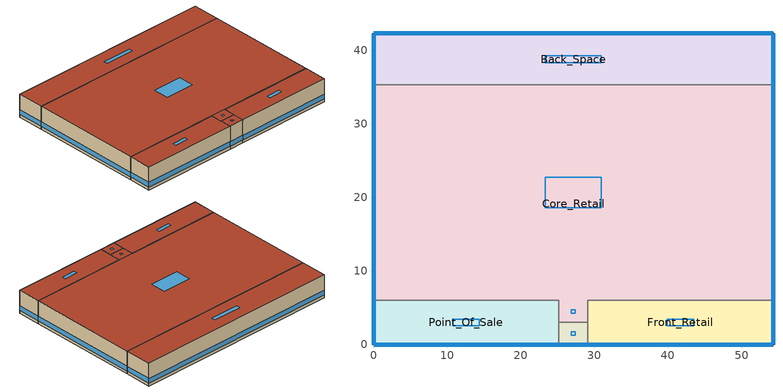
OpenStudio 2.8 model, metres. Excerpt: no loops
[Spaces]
Core_Retail
 floor ground: 54.27,35.27 54.27,6 29.14,6 29.14,3 25.14,3 25.14,6 0,6 0,35.27 z0
 wall outside: 54.27,6 54.27,35.27 / 0,35.27 0,6 z0:6.1
 wall to Back_Space: 54.27,35.27 0,35.27 z0:6.1
 wall to Front_Entry: 25.14,3 29.14,3 z0:6.1
 wall to Point_Of_Sale: 0,6 25.14,6 25.14,3 z0:6.1
 wall to Front_Retail: 29.14,3 29.14,6 54.27,6 z0:6.1
 window: 54.27,6.03 54.27,35.24 / 0,35.24 0,6.03 z0.76:1.98
 roof outside: 29.14,3 29.14,6 25.14,6 25.14,3 z6.1; 54.27,6 54.27,35.27 0,35.27 0,6 z6.1
 skylight: 27.42,4.29 27.42,4.71 26.85,4.71 26.85,4.29 z6.1; 30.97,18.57 30.97,22.7 23.3,22.7 23.3,18.57 z6.1
Back_Space
 floor ground: 54.27,42.27 54.27,35.27 0,35.27 0,42.27 z0
 wall outside: 54.27,35.27 54.27,42.27 0,42.27 0,35.27 z0:6.1
 window: 54.27,35.3 54.27,42.24 / 0,42.24 0,35.3 z0.76:1.99; 54.24,42.27 0.03,42.27 z0.76:1.98
 roof outside: 54.27,35.27 54.27,42.27 0,42.27 0,35.27 z6.1
 skylight: 30.97,38.28 30.97,39.26 23.3,39.26 23.3,38.28 z6.1
Front_Retail
 floor ground: 54.27,6 54.27,0 29.14,0 29.14,6 z0
 wall outside: 29.14,0 54.27,0 54.27,6 z0:6.1
 wall to Front_Entry: 29.14,3 29.14,0 z0:6.1
 window: 54.27,0.03 54.27,5.97 z0.76:1.99; 29.16,0 54.24,0 z0.76:1.98
 roof outside: 54.27,0 54.27,6 29.14,6 29.14,0 z6.1
 skylight: 43.48,2.58 43.48,3.42 39.93,3.42 39.93,2.58 z6.1
Point_Of_Sale
 floor ground: 25.14,6 25.14,0 0,0 0,6 z0
 wall outside: 0,6 0,0 25.14,0 z0:6.1
 wall to Front_Entry: 25.14,0 25.14,3 z0:6.1
 window: 0.03,0 25.11,0 z0.76:1.98; 0,5.97 0,0.03 z0.76:1.99
 roof outside: 25.14,0 25.14,6 0,6 0,0 z6.1
 skylight: 14.34,2.58 14.34,3.42 10.79,3.42 10.79,2.58 z6.1
Front_Entry
 floor ground: 29.14,3 29.14,0 25.14,0 25.14,3 z0
 wall outside: 25.14,0 29.14,0 z0:6.1
 window: 25.16,0 29.11,0 z0.76:2
 roof outside: 29.14,0 29.14,3 25.14,3 25.14,0 z6.1
 skylight: 27.42,1.29 27.42,1.71 26.85,1.71 26.85,1.29 z6.1
[Schedule:Day]
Clothing Schedule Summer Clothes: 24, 0, 0.5
NECB-C-Occupancy Sat Day: 8, 0, 0, 9, 0, 0.1, 10, 0, 0.2, 11, 0, 0.5, 12, 0, 0.6, 13, 0, 0.8, 16, 0, 0.9, 17, 0, 0.8, 18, 0, 0.7, 19, 0, 0.5, 21, 0, 0.2, 24, 0, 0
NECB-C-Occupancy Sun|Hol Day: 8, 0, 0, 9, 0, 0.1, 10, 0, 0.2, 11, 0, 0.5, 12, 0, 0.6, 13, 0, 0.8, 16, 0, 0.9, 17, 0, 0.8, 18, 0, 0.7, 19, 0, 0.5, 24, 0, 0
NECB-C-Lighting Default|Wkdy Day; NECB-C-Lighting Sat Day; NECB-C-Electric-Equipment Default|Wkdy Day; NECB-C-Electric-Equipment Sat Day; NECB-C-Occupancy-NECB-C-Lighting-0.0-0.0-0.67-Default|Wkdy-Light Day; NECB-C-Occupancy-NECB-C-Lighting-0.0-0.0-0.67-Sat-Light Day: 8, 0, 0.05, 9, 0, 0.5, 19, 0, 0.9, 20, 0, 0.6, 21, 0, 0.5, 24, 0, 0.05
NECB-C-Lighting Sun|Hol Day; NECB-C-Electric-Equipment Sun|Hol Day; NECB-C-Occupancy-NECB-C-Lighting-0.0-0.0-0.67-Sun|Hol-Light Day: 8, 0, 0.05, 9, 0, 0.5, 19, 0, 0.9, 24, 0, 0.05
NECB-A-Occupancy Default|Wkdy Day: 7, 0, 0, 8, 0, 0.1, 9, 0, 0.7, 12, 0, 0.9, 14, 0, 0.5, 17, 0, 0.9, 18, 0, 0.7, 19, 0, 0.3, 23, 0, 0.1, 24, 0, 0
NECB-A-Occupancy Sat Day; NECB-A-Occupancy Sun|Hol Day; Sys_4_PSZ_ALL_ST=Storage room < 5 m2-sch-A_FL=Building Story 1_SCH=A Occ Sch Sunday: 24, 0, 0
NECB-A-Occupancy-NECB-A-Lighting-0.6-0.0-0.67-Default|Wkdy-Light Day: 7, 0, 0.0299, 8, 0, 0.1794, 9, 0, 0.8, 12, 0, 0.9, 14, 0, 0.5382, 17, 0, 0.9, 18, 0, 0.8, 19, 0, 0.299, 21, 0, 0.1794, 23, 0, 0.0598, 24, 0, 0.0299
NECB-A-Occupancy-NECB-A-Lighting-0.6-0.0-0.67-Sat-Light Day; NECB-A-Occupancy-NECB-A-Lighting-0.6-0.0-0.67-Sun|Hol-Light Day: 24, 0, 0.0299
NECB-A-Electric-Equipment Default|Wkdy Day: 7, 0, 0.2, 8, 0, 0.3, 9, 0, 0.8, 18, 0, 0.9, 19, 0, 0.5, 21, 0, 0.3, 24, 0, 0.2
NECB-A-Electric-Equipment Sat Day; NECB-A-Electric-Equipment Sun|Hol Day: 24, 0, 0.2
NECB-C-Service Water Heating Default|Wkdy Day: 8, 0, 0.05, 9, 0, 0.1, 10, 0, 0.2, 11, 0, 0.3, 12, 0, 0.4, 16, 0, 0.8, 17, 0, 0.6, 18, 0, 0.4, 19, 0, 0.3, 21, 0, 0.2, 24, 0, 0.05
NECB-C-Service Water Heating Sat Day: 8, 0, 0.05, 9, 0, 0.1, 10, 0, 0.2, 11, 0, 0.3, 12, 0, 0.5, 16, 0, 0.9, 17, 0, 0.7, 18, 0, 0.5, 19, 0, 0.3, 21, 0, 0.2, 24, 0, 0.05
NECB-C-Service Water Heating Sun|Hol Day: 8, 0, 0.05, 9, 0, 0.1, 10, 0, 0.2, 11, 0, 0.3, 12, 0, 0.5, 17, 0, 0.9, 18, 0, 0.5, 19, 0, 0.3, 24, 0, 0.05
Sys_3_PSZ ALL_ST=Lobby - elevator_FL=Building Story 1_SCH=C Occ Sch Sunday; Sys_3_PSZ ALL_ST=Sales area_FL=Building Story 1_SCH=C Occ Sch Sunday; Sys_3_PSZ ALL_ST=Sales area_FL=Building Story 1_SCH=C 1 Occ Sch Sunday; Sys_3_PSZ ALL_ST=Sales area_FL=Building Story 1_SCH=C 2 Occ Sch Sunday: 9, 0, 0, 19, 0, 1, 24, 0, 0
